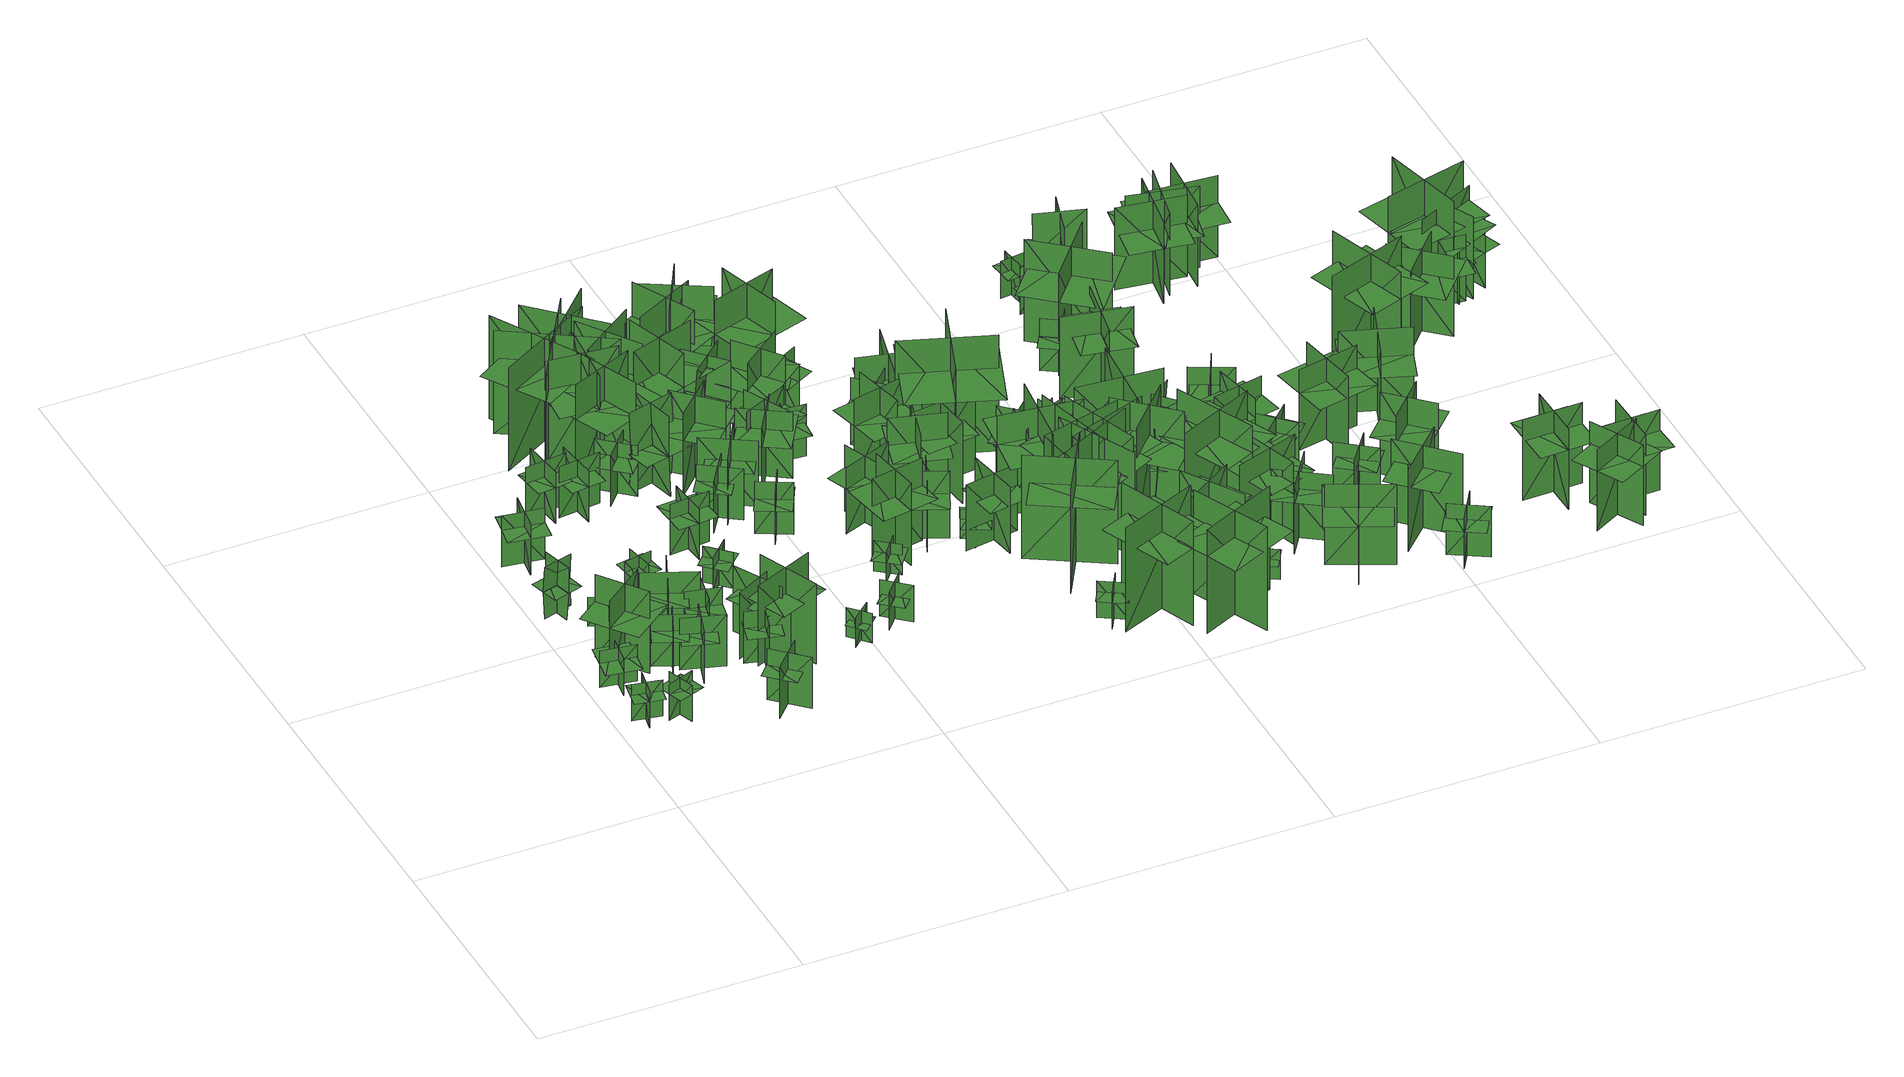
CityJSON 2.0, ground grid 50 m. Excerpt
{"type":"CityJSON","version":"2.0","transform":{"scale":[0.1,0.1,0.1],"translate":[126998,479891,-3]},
"CityObjects":{
"tree1":{"type":"SolitaryVegetationObject","geometry":[{"type":"MultiSurface","lod":"1","boundaries":[[[0,1,2]],[[0,2,3]],[[4,5,6]],[[4,6,7]],[[8,9,10]],[[8,10,11]],[[8,11,12]],[[8,12,13]]]}]},
"tree2":{"type":"SolitaryVegetationObject","geometry":[{"type":"MultiSurface","lod":"1","boundaries":[[[14,15,16]],[[14,16,17]],[[18,19,20]],[[18,20,21]],[[22,23,24]],[[22,24,25]],[[22,25,26]],[[22,26,27]]]}]},
"tree3":{"type":"SolitaryVegetationObject","geometry":[{"type":"MultiSurface","lod":"1","boundaries":[[[28,29,30]],[[28,30,31]],[[32,33,34]],[[32,34,35]],[[36,37,38]],[[36,38,39]],[[36,39,40]],[[36,40,41]]]}]},
"tree4":{"type":"SolitaryVegetationObject","geometry":[{"type":"MultiSurface","lod":"1","boundaries":[[[42,43,44]],[[42,44,45]],[[46,47,48]],[[46,48,49]],[[50,51,52]],[[50,52,53]],[[50,54,55]],[[50,55,51]]]}]},
"tree5":{"type":"SolitaryVegetationObject","geometry":[{"type":"MultiSurface","lod":"1","boundaries":[[[56,57,58]],[[56,58,59]],[[60,61,62]],[[60,62,63]],[[64,65,61]],[[64,61,60]],[[66,67,57]],[[66,57,56]],[[56,57,68]],[[56,68,69]],[[56,70,71]],[[56,71,57]]]}]},
"tree6":{"type":"SolitaryVegetationObject","geometry":[{"type":"MultiSurface","lod":"1","boundaries":[[[72,73,74]],[[72,74,75]],[[76,77,78]],[[76,78,79]],[[80,81,82]],[[80,82,83]],[[80,83,84]],[[80,84,85]]]}]},
"tree7":{"type":"SolitaryVegetationObject","geometry":[{"type":"MultiSurface","lod":"1","boundaries":[[[86,87,88]],[[86,88,89]],[[90,91,92]],[[90,92,93]],[[94,95,96]],[[94,96,97]],[[94,97,98]],[[94,98,99]]]}]},
"tree8":{"type":"SolitaryVegetationObject","geometry":[{"type":"MultiSurface","lod":"1","boundaries":[[[100,101,102]],[[100,102,103]],[[104,105,106]],[[104,106,107]],[[108,109,110]],[[108,110,111]],[[108,111,112]],[[108,112,113]]]}]},
"tree9":{"type":"SolitaryVegetationObject","geometry":[{"type":"MultiSurface","lod":"1","boundaries":[[[114,115,116]],[[114,116,117]],[[118,119,120]],[[118,120,121]],[[122,123,124]],[[122,124,125]],[[122,125,126]],[[122,126,127]]]}]},
"tree10":{"type":"SolitaryVegetationObject","geometry":[{"type":"MultiSurface","lod":"1","boundaries":[[[128,129,130]],[[128,130,131]],[[132,133,134]],[[132,134,135]],[[136,137,138]],[[136,138,139]],[[136,139,140]],[[136,140,141]]]}]},
"tree11":{"type":"SolitaryVegetationObject","geometry":[{"type":"MultiSurface","lod":"1","boundaries":[[[142,143,144]],[[142,144,145]],[[146,147,148]],[[146,148,149]],[[150,151,152]],[[150,152,153]],[[150,153,154]],[[150,154,155]]]}]},
"tree12":{"type":"SolitaryVegetationObject","geometry":[{"type":"MultiSurface","lod":"1","boundaries":[[[156,157,158]],[[156,158,159]],[[160,161,162]],[[160,162,163]],[[164,165,166]],[[164,166,167]],[[164,168,169]],[[164,169,165]]]}]},
"tree13":{"type":"SolitaryVegetationObject","geometry":[{"type":"MultiSurface","lod":"1","boundaries":[[[170,171,172]],[[170,172,173]],[[174,175,176]],[[174,176,177]],[[178,179,180]],[[178,180,181]],[[178,181,182]],[[178,182,183]]]}]},
"tree14":{"type":"SolitaryVegetationObject","geometry":[{"type":"MultiSurface","lod":"1","boundaries":[[[184,185,186]],[[184,186,187]],[[188,189,190]],[[188,190,191]],[[192,193,194]],[[192,194,195]],[[192,195,196]],[[192,196,197]]]}]},
"tree15":{"type":"SolitaryVegetationObject","geometry":[{"type":"MultiSurface","lod":"1","boundaries":[[[198,199,200]],[[198,200,201]],[[202,203,204]],[[202,204,205]],[[206,207,208]],[[206,208,209]],[[206,209,210]],[[206,210,211]]]}]},
"tree16":{"type":"SolitaryVegetationObject","geometry":[{"type":"MultiSurface","lod":"1","boundaries":[[[212,213,214]],[[212,214,215]],[[216,217,218]],[[216,218,219]],[[220,221,222]],[[220,222,223]],[[220,223,224]],[[220,224,225]]]}]},
"tree17":{"type":"SolitaryVegetationObject","geometry":[{"type":"MultiSurface","lod":"1","boundaries":[[[226,227,228]],[[226,228,229]],[[230,231,232]],[[230,232,233]],[[234,235,236]],[[234,236,237]],[[234,237,238]],[[234,238,239]]]}]},
"tree18":{"type":"SolitaryVegetationObject","geometry":[{"type":"MultiSurface","lod":"1","boundaries":[[[240,241,242]],[[240,242,243]],[[244,245,246]],[[244,246,247]],[[248,249,250]],[[248,250,251]],[[248,251,252]],[[248,252,253]]]}]},
"tree19":{"type":"SolitaryVegetationObject","geometry":[{"type":"MultiSurface","lod":"1","boundaries":[[[254,255,256]],[[254,256,257]],[[258,259,260]],[[258,260,261]],[[262,263,264]],[[262,264,265]],[[262,265,266]],[[262,266,267]]]}]},
"tree20":{"type":"SolitaryVegetationObject","geometry":[{"type":"MultiSurface","lod":"1","boundaries":[[[268,269,270]],[[268,270,271]],[[272,273,274]],[[272,274,275]],[[276,277,278]],[[276,278,279]],[[276,279,280]],[[276,280,281]]]}]},
"tree21":{"type":"SolitaryVegetationObject","geometry":[{"type":"MultiSurface","lod":"1","boundaries":[[[282,283,284]],[[282,284,285]],[[286,287,288]],[[286,288,289]],[[290,291,292]],[[290,292,293]],[[290,293,294]],[[290,294,295]]]}]},
"tree22":{"type":"SolitaryVegetationObject","geometry":[{"type":"MultiSurface","lod":"1","boundaries":[[[296,297,298]],[[296,298,299]],[[300,301,302]],[[300,302,303]],[[304,305,306]],[[304,306,307]],[[304,307,308]],[[304,308,309]]]}]},
"tree23":{"type":"SolitaryVegetationObject","geometry":[{"type":"MultiSurface","lod":"1","boundaries":[[[310,311,312]],[[310,312,313]],[[314,315,316]],[[314,316,317]],[[318,319,320]],[[318,320,321]],[[318,322,323]],[[318,323,319]]]}]},
"tree24":{"type":"SolitaryVegetationObject","geometry":[{"type":"MultiSurface","lod":"1","boundaries":[[[324,325,326]],[[324,326,327]],[[328,329,330]],[[328,330,331]],[[332,333,334]],[[332,334,335]],[[332,336,337]],[[332,337,333]]]}]},
"tree25":{"type":"SolitaryVegetationObject","geometry":[{"type":"MultiSurface","lod":"1","boundaries":[[[338,339,340]],[[338,340,341]],[[342,343,344]],[[342,344,345]],[[346,347,348]],[[346,348,349]],[[346,350,351]],[[346,351,347]]]}]},
"tree26":{"type":"SolitaryVegetationObject","geometry":[{"type":"MultiSurface","lod":"1","boundaries":[[[352,353,354]],[[352,354,355]],[[356,357,358]],[[356,358,359]],[[360,361,362]],[[360,362,363]],[[360,363,364]],[[360,364,365]]]}]},
"tree27":{"type":"SolitaryVegetationObject","geometry":[{"type":"MultiSurface","lod":"1","boundaries":[[[366,367,368]],[[366,368,369]],[[370,371,372]],[[370,372,373]],[[374,375,371]],[[374,371,370]],[[376,377,367]],[[376,367,366]],[[366,367,378]],[[366,378,379]],[[366,380,381]],[[366,381,367]]]}]},
"tree28":{"type":"SolitaryVegetationObject","geometry":[{"type":"MultiSurface","lod":"1","boundaries":[[[382,383,384]],[[382,384,385]],[[386,387,388]],[[386,388,389]],[[390,391,392]],[[390,392,393]],[[390,393,394]],[[390,394,395]]]}]},
"tree29":{"type":"SolitaryVegetationObject","geometry":[{"type":"MultiSurface","lod":"1","boundaries":[[[396,397,398]],[[396,398,399]],[[400,401,402]],[[400,402,403]],[[404,405,406]],[[404,406,407]],[[404,405,408]],[[404,408,409]]]}]},
"tree30":{"type":"SolitaryVegetationObject","geometry":[{"type":"MultiSurface","lod":"1","boundaries":[[[410,411,412]],[[410,412,413]],[[414,415,416]],[[414,416,417]],[[418,419,420]],[[418,420,421]],[[418,422,423]],[[418,423,419]]]}]},
"tree31":{"type":"SolitaryVegetationObject","geometry":[{"type":"MultiSurface","lod":"1","boundaries":[[[424,425,426]],[[424,426,427]],[[428,429,430]],[[428,430,431]],[[432,433,434]],[[432,434,435]],[[432,436,437]],[[432,437,433]]]}]},
"tree32":{"type":"SolitaryVegetationObject","geometry":[{"type":"MultiSurface","lod":"1","boundaries":[[[438,439,440]],[[438,440,441]],[[442,443,444]],[[442,444,445]],[[446,447,448]],[[446,448,449]],[[446,450,451]],[[446,451,447]]]}]},
"tree33":{"type":"SolitaryVegetationObject","geometry":[{"type":"MultiSurface","lod":"1","boundaries":[[[452,453,454]],[[452,454,455]],[[456,457,458]],[[456,458,459]],[[460,461,462]],[[460,462,463]],[[460,463,464]],[[460,464,465]]]}]},
"tree34":{"type":"SolitaryVegetationObject","geometry":[{"type":"MultiSurface","lod":"1","boundaries":[[[466,467,468]],[[466,468,469]],[[470,471,472]],[[470,472,473]],[[474,475,476]],[[474,476,477]],[[474,478,479]],[[474,479,475]]]}]},
"tree35":{"type":"SolitaryVegetationObject","geometry":[{"type":"MultiSurface","lod":"1","boundaries":[[[480,481,482]],[[480,482,483]],[[484,485,486]],[[484,486,487]],[[488,489,490]],[[488,490,491]],[[488,492,493]],[[488,493,489]]]}]},
"tree36":{"type":"SolitaryVegetationObject","geometry":[{"type":"MultiSurface","lod":"1","boundaries":[[[494,495,496]],[[494,496,497]],[[498,499,500]],[[498,500,501]],[[502,503,504]],[[502,504,505]],[[502,506,507]],[[502,507,503]]]}]},
"tree37":{"type":"SolitaryVegetationObject","geometry":[{"type":"MultiSurface","lod":"1","boundaries":[[[508,509,510]],[[508,510,511]],[[512,513,514]],[[512,514,515]],[[516,517,513]],[[516,513,512]],[[518,519,509]],[[518,509,508]],[[508,509,520]],[[508,520,521]],[[508,522,523]],[[508,523,509]]]}]},
"tree38":{"type":"SolitaryVegetationObject","geometry":[{"type":"MultiSurface","lod":"1","boundaries":[[[524,525,526]],[[524,526,527]],[[528,529,530]],[[528,530,531]],[[532,533,534]],[[532,534,535]],[[532,535,536]],[[532,536,537]]]}]},
"tree39":{"type":"SolitaryVegetationObject","geometry":[{"type":"MultiSurface","lod":"1","boundaries":[[[538,539,540]],[[538,540,541]],[[542,543,544]],[[542,544,545]],[[546,547,548]],[[546,548,549]],[[546,549,550]],[[546,550,551]]]}]},
"tree40":{"type":"SolitaryVegetationObject","geometry":[{"type":"MultiSurface","lod":"1","boundaries":[[[552,553,554]],[[552,554,555]],[[556,557,558]],[[556,558,559]],[[560,561,557]],[[560,557,556]],[[562,563,553]],[[562,553,552]],[[552,553,564]],[[552,564,565]],[[552,566,567]],[[552,567,553]]]}]},
"tree41":{"type":"SolitaryVegetationObject","geometry":[{"type":"MultiSurface","lod":"1","boundaries":[[[568,569,570]],[[568,570,571]],[[572,573,574]],[[572,574,575]],[[576,577,578]],[[576,578,579]],[[576,580,581]],[[576,581,577]]]}]},
"tree42":{"type":"SolitaryVegetationObject","geometry":[{"type":"MultiSurface","lod":"1","boundaries":[[[582,583,584]],[[582,584,585]],[[586,587,588]],[[586,588,589]],[[590,591,592]],[[590,592,593]],[[590,594,595]],[[590,595,591]]]}]},
"tree43":{"type":"SolitaryVegetationObject","geometry":[{"type":"MultiSurface","lod":"1","boundaries":[[[596,597,598]],[[596,598,599]],[[600,601,602]],[[600,602,603]],[[604,605,606]],[[604,606,607]],[[604,607,608]],[[604,608,609]]]}]},
"tree44":{"type":"SolitaryVegetationObject","geometry":[{"type":"MultiSurface","lod":"1","boundaries":[[[610,611,612]],[[610,612,613]],[[614,615,616]],[[614,616,617]],[[618,619,620]],[[618,620,621]],[[618,621,622]],[[618,622,623]]]}]},
"tree45":{"type":"SolitaryVegetationObject","geometry":[{"type":"MultiSurface","lod":"1","boundaries":[[[624,625,626]],[[624,626,627]],[[628,629,630]],[[628,630,631]],[[632,633,634]],[[632,634,635]],[[632,636,637]],[[632,637,633]]]}]},
"tree46":{"type":"SolitaryVegetationObject","geometry":[{"type":"MultiSurface","lod":"1","boundaries":[[[638,639,640]],[[638,640,641]],[[642,643,644]],[[642,644,645]],[[646,647,648]],[[646,648,649]],[[646,647,650]],[[646,650,651]]]}]},
"tree47":{"type":"SolitaryVegetationObject","geometry":[{"type":"MultiSurface","lod":"1","boundaries":[[[652,653,654]],[[652,654,655]],[[656,657,658]],[[656,658,659]],[[660,661,662]],[[660,662,663]],[[660,664,665]],[[660,665,661]]]}]},
"tree48":{"type":"SolitaryVegetationObject","geometry":[{"type":"MultiSurface","lod":"1","boundaries":[[[666,667,668]],[[666,668,669]],[[670,671,672]],[[670,672,673]],[[674,675,676]],[[674,676,677]],[[674,678,679]],[[674,679,675]]]}]},
"tree49":{"type":"SolitaryVegetationObject","geometry":[{"type":"MultiSurface","lod":"1","boundaries":[[[680,681,682]],[[680,682,683]],[[684,685,686]],[[684,686,687]],[[688,689,690]],[[688,690,691]],[[688,691,692]],[[688,692,693]]]}]},
"tree50":{"type":"SolitaryVegetationObject","geometry":[{"type":"MultiSurface","lod":"1","boundaries":[[[694,695,696]],[[694,696,697]],[[698,699,700]],[[698,700,701]],[[702,703,704]],[[702,704,705]],[[702,706,707]],[[702,707,703]]]}]},
"tree51":{"type":"SolitaryVegetationObject","geometry":[{"type":"MultiSurface","lod":"1","boundaries":[[[708,709,710]],[[708,710,711]],[[712,713,714]],[[712,714,715]],[[716,717,718]],[[716,718,719]],[[716,720,721]],[[716,721,717]]]}]},
"tree52":{"type":"SolitaryVegetationObject","geometry":[{"type":"MultiSurface","lod":"1","boundaries":[[[722,723,724]],[[722,724,725]],[[726,727,728]],[[726,728,729]],[[730,731,732]],[[730,732,733]],[[730,734,735]],[[730,735,731]]]}]},
"tree53":{"type":"SolitaryVegetationObject","geometry":[{"type":"MultiSurface","lod":"1","boundaries":[[[736,737,738]],[[736,738,739]],[[740,741,742]],[[740,742,743]],[[744,745,746]],[[744,746,747]],[[744,748,749]],[[744,749,745]]]}]},
"tree54":{"type":"SolitaryVegetationObject","geometry":[{"type":"MultiSurface","lod":"1","boundaries":[[[750,751,752]],[[750,752,753]],[[754,755,756]],[[754,756,757]],[[758,759,760]],[[758,760,761]],[[758,761,762]],[[758,762,763]]]}]},
"tree55":{"type":"SolitaryVegetationObject","geometry":[{"type":"MultiSurface","lod":"1","boundaries":[[[764,765,766]],[[764,766,767]],[[768,769,770]],[[768,770,771]],[[772,773,774]],[[772,774,775]],[[772,775,776]],[[772,776,777]]]}]},
"tree56":{"type":"SolitaryVegetationObject","geometry":[{"type":"MultiSurface","lod":"1","boundaries":[[[778,779,780]],[[778,780,781]],[[782,783,784]],[[782,784,785]],[[786,787,788]],[[786,788,789]],[[786,790,791]],[[786,791,787]]]}]},
"tree57":{"type":"SolitaryVegetationObject","geometry":[{"type":"MultiSurface","lod":"1","boundaries":[[[792,793,794]],[[792,794,795]],[[796,797,798]],[[796,798,799]],[[800,801,802]],[[800,802,803]],[[800,803,804]],[[800,804,805]]]}]},
"tree58":{"type":"SolitaryVegetationObject","geometry":[{"type":"MultiSurface","lod":"1","boundaries":[[[806,807,808]],[[806,808,809]],[[810,811,812]],[[810,812,813]],[[814,815,816]],[[814,816,817]],[[814,818,819]],[[814,819,815]]]}]},
"tree59":{"type":"SolitaryVegetationObject","geometry":[{"type":"MultiSurface","lod":"1","boundaries":[[[820,821,822]],[[820,822,823]],[[824,825,826]],[[824,826,827]],[[828,829,830]],[[828,830,831]],[[828,831,832]],[[828,832,833]]]}]},
"tree60":{"type":"SolitaryVegetationObject","geometry":[{"type":"MultiSurface","lod":"1","boundaries":[[[834,835,836]],[[834,836,837]],[[838,839,840]],[[838,840,841]],[[842,843,844]],[[842,844,845]],[[842,846,847]],[[842,847,843]]]}]},
"tree61":{"type":"SolitaryVegetationObject","geometry":[{"type":"MultiSurface","lod":"1","boundaries":[[[848,849,850]],[[848,850,851]],[[852,853,854]],[[852,854,855]],[[856,857,858]],[[856,858,859]],[[856,859,860]],[[856,860,861]]]}]},
"tree62":{"type":"SolitaryVegetationObject","geometry":[{"type":"MultiSurface","lod":"1","boundaries":[[[862,863,864]],[[862,864,865]],[[866,867,868]],[[866,868,869]],[[870,871,872]],[[870,872,873]],[[870,873,874]],[[870,874,875]]]}]},
"tree63":{"type":"SolitaryVegetationObject","geometry":[{"type":"MultiSurface","lod":"1","boundaries":[[[876,877,878]],[[876,878,879]],[[880,881,882]],[[880,882,883]],[[884,885,886]],[[884,886,887]],[[884,888,889]],[[884,889,885]]]}]},
"tree64":{"type":"SolitaryVegetationObject","geometry":[{"type":"MultiSurface","lod":"1","boundaries":[[[890,891,892]],[[890,892,893]],[[894,895,896]],[[894,896,897]],[[898,899,900]],[[898,900,901]],[[898,902,903]],[[898,903,899]]]}]},
"tree65":{"type":"SolitaryVegetationObject","geometry":[{"type":"MultiSurface","lod":"1","boundaries":[[[904,905,906]],[[904,906,907]],[[908,909,910]],[[908,910,911]],[[912,913,914]],[[912,914,915]],[[912,916,917]],[[912,917,913]]]}]},
"tree66":{"type":"SolitaryVegetationObject","geometry":[{"type":"MultiSurface","lod":"1","boundaries":[[[918,919,920]],[[918,920,921]],[[922,923,924]],[[922,924,925]],[[926,927,928]],[[926,928,929]],[[926,930,931]],[[926,931,927]]]}]},
"tree67":{"type":"SolitaryVegetationObject","geometry":[{"type":"MultiSurface","lod":"1","boundaries":[[[932,933,934]],[[932,934,935]],[[936,937,938]],[[936,938,939]],[[940,941,942]],[[940,942,943]],[[940,944,945]],[[940,945,941]]]}]},
"tree68":{"type":"SolitaryVegetationObject","geometry":[{"type":"MultiSurface","lod":"1","boundaries":[[[946,947,948]],[[946,948,949]],[[950,951,952]],[[950,952,953]],[[954,955,956]],[[954,956,957]],[[954,958,959]],[[954,959,955]]]}]},
"tree69":{"type":"SolitaryVegetationObject","geometry":[{"type":"MultiSurface","lod":"1","boundaries":[[[960,961,962]],[[960,962,963]],[[964,965,966]],[[964,966,967]],[[968,969,970]],[[968,970,971]],[[968,972,973]],[[968,973,969]]]}]},
"tree70":{"type":"SolitaryVegetationObject","geometry":[{"type":"MultiSurface","lod":"1","boundaries":[[[974,975,976]],[[974,976,977]],[[978,979,980]],[[978,980,981]],[[982,983,984]],[[982,984,985]],[[982,986,987]],[[982,987,983]]]}]},
"tree71":{"type":"SolitaryVegetationObject","geometry":[{"type":"MultiSurface","lod":"1","boundaries":[[[988,989,990]],[[988,990,991]],[[992,993,994]],[[992,994,995]],[[996,997,998]],[[996,998,999]],[[996,1000,1001]],[[996,1001,997]]]}]},
"tree72":{"type":"SolitaryVegetationObject","geometry":[{"type":"MultiSurface","lod":"1","boundaries":[[[1002,1003,1004]],[[1002,1004,1005]],[[1006,1007,1008]],[[1006,1008,1009]],[[1010,1011,1012]],[[1010,1012,1013]],[[1010,1011,1014]],[[1010,1014,1015]]]}]},
"tree73":{"type":"SolitaryVegetationObject","geometry":[{"type":"MultiSurface","lod":"1","boundaries":[[[1016,1017,1018]],[[1016,1018,1019]],[[1020,1021,1022]],[[1020,1022,1023]],[[1024,1025,1026]],[[1024,1026,1027]],[[1024,1027,1028]],[[1024,1028,1029]]]}]},
"tree74":{"type":"SolitaryVegetationObject","geometry":[{"type":"MultiSurface","lod":"1","boundaries":[[[1030,1031,1032]],[[1030,1032,1033]],[[1034,1035,1036]],[[1034,1036,1037]],[[1038,1039,1040]],[[1038,1040,1041]],[[1038,1041,1042]],[[1038,1042,1043]]]}]},
"tree75":{"type":"SolitaryVegetationObject","geometry":[{"type":"MultiSurface","lod":"1","boundaries":[[[1044,1045,1046]],[[1044,1046,1047]],[[1048,1049,1050]],[[1048,1050,1051]],[[1052,1053,1049]],[[1052,1049,1048]],[[1054,1055,1045]],[[1054,1045,1044]],[[1044,1045,1056]],[[1044,1056,1057]],[[1044,1058,1059]],[[1044,1059,1045]]]}]},
"tree76":{"type":"SolitaryVegetationObject","geometry":[{"type":"MultiSurface","lod":"1","boundaries":[[[1060,1061,1062]],[[1060,1062,1063]],[[1064,1065,1066]],[[1064,1066,1067]],[[1068,1069,1065]],[[1068,1065,1064]],[[1070,1071,1061]],[[1070,1061,1060]],[[1060,1061,1072]],[[1060,1072,1073]],[[1060,1074,1075]],[[1060,1075,1061]]]}]},
"tree77":{"type":"SolitaryVegetationObject","geometry":[{"type":"MultiSurface","lod":"1","boundaries":[[[1076,1077,1078]],[[1076,1078,1079]],[[1080,1081,1082]],[[1080,1082,1083]],[[1084,1085,1086]],[[1084,1086,1087]],[[1084,1088,1089]],[[1084,1089,1085]]]}]},
"tree78":{"type":"SolitaryVegetationObject","geometry":[{"type":"MultiSurface","lod":"1","boundaries":[[[1090,1091,1092]],[[1090,1092,1093]],[[1094,1095,1096]],[[1094,1096,1097]],[[1098,1099,1100]],[[1098,1100,1101]],[[1098,1102,1103]],[[1098,1103,1099]]]}]},
"tree79":{"type":"SolitaryVegetationObject","geometry":[{"type":"MultiSurface","lod":"1","boundaries":[[[1104,1105,1106]],[[1104,1106,1107]],[[1108,1109,1110]],[[1108,1110,1111]],[[1112,1113,1114]],[[1112,1114,1115]],[[1112,1116,1117]],[[1112,1117,1113]]]}]},
"tree80":{"type":"SolitaryVegetationObject","geometry":[{"type":"MultiSurface","lod":"1","boundaries":[[[1118,1119,1120]],[[1118,1120,1121]],[[1122,1123,1124]],[[1122,1124,1125]],[[1126,1127,1128]],[[1126,1128,1129]],[[1126,1127,1130]],[[1126,1130,1131]]]}]},
"tree81":{"type":"SolitaryVegetationObject","geometry":[{"type":"MultiSurface","lod":"1","boundaries":[[[1132,1133,1134]],[[1132,1134,1135]],[[1136,1137,1138]],[[1136,1138,1139]],[[1140,1141,1142]],[[1140,1142,1143]],[[1140,1144,1145]],[[1140,1145,1141]]]}]},
"tree82":{"type":"SolitaryVegetationObject","geometry":[{"type":"MultiSurface","lod":"1","boundaries":[[[1146,1147,1148]],[[1146,1148,1149]],[[1150,1151,1152]],[[1150,1152,1153]],[[1154,1155,1156]],[[1154,1156,1157]],[[1154,1157,1158]],[[1154,1158,1159]]]}]},
"tree83":{"type":"SolitaryVegetationObject","geometry":[{"type":"MultiSurface","lod":"1","boundaries":[[[1160,1161,1162]],[[1160,1162,1163]],[[1164,1165,1166]],[[1164,1166,1167]],[[1168,1169,1170]],[[1168,1170,1171]],[[1168,1171,1172]],[[1168,1172,1173]]]}]},
"tree84":{"type":"SolitaryVegetationObject","geometry":[{"type":"MultiSurface","lod":"1","boundaries":[[[1174,1175,1176]],[[1174,1176,1177]],[[1178,1179,1180]],[[1178,1180,1181]],[[1182,1183,1184]],[[1182,1184,1185]],[[1182,1185,1186]],[[1182,1186,1187]]]}]},
"tree85":{"type":"SolitaryVegetationObject","geometry":[{"type":"MultiSurface","lod":"1","boundaries":[[[1188,1189,1190]],[[1188,1190,1191]],[[1192,1193,1194]],[[1192,1194,1195]],[[1196,1197,1198]],[[1196,1198,1199]],[[1196,1200,1201]],[[1196,1201,1197]]]}]},
"tree86":{"type":"SolitaryVegetationObject","geometry":[{"type":"MultiSurface","lod":"1","boundaries":[[[1202,1203,1204]],[[1202,1204,1205]],[[1206,1207,1208]],[[1206,1208,1209]],[[1210,1211,1212]],[[1210,1212,1213]],[[1210,1214,1215]],[[1210,1215,1211]]]}]},
"tree87":{"type":"SolitaryVegetationObject","geometry":[{"type":"MultiSurface","lod":"1","boundaries":[[[1216,1217,1218]],[[1216,1218,1219]],[[1220,1221,1222]],[[1220,1222,1223]],[[1224,1225,1226]],[[1224,1226,1227]],[[1224,1227,1228]],[[1224,1228,1229]]]}]},
"tree88":{"type":"SolitaryVegetationObject","geometry":[{"type":"MultiSurface","lod":"1","boundaries":[[[1230,1231,1232]],[[1230,1232,1233]],[[1234,1235,1236]],[[1234,1236,1237]],[[1238,1239,1240]],[[1238,1240,1241]],[[1238,1239,1242]],[[1238,1242,1243]]]}]},
"tree89":{"type":"SolitaryVegetationObject","geometry":[{"type":"MultiSurface","lod":"1","boundaries":[[[1244,1245,1246]],[[1244,1246,1247]],[[1248,1249,1250]],[[1248,1250,1251]],[[1252,1253,1254]],[[1252,1254,1255]],[[1252,1256,1257]],[[1252,1257,1253]]]}]},
"tree90":{"type":"SolitaryVegetationObject","geometry":[{"type":"MultiSurface","lod":"1","boundaries":[[[1258,1259,1260]],[[1258,1260,1261]],[[1262,1263,1264]],[[1262,1264,1265]],[[1266,1267,1263]],[[1266,1263,1262]],[[1268,1269,1259]],[[1268,1259,1258]],[[1258,1259,1270]],[[1258,1270,1271]],[[1258,1272,1273]],[[1258,1273,1259]]]}]},
"tree91":{"type":"SolitaryVegetationObject","geometry":[{"type":"MultiSurface","lod":"1","boundaries":[[[1274,1275,1276]],[[1274,1276,1277]],[[1278,1279,1280]],[[1278,1280,1281]],[[1282,1283,1284]],[[1282,1284,1285]],[[1282,1286,1287]],[[1282,1287,1283]]]}]},
"tree92":{"type":"SolitaryVegetationObject","geometry":[{"type":"MultiSurface","lod":"1","boundaries":[[[1288,1289,1290]],[[1288,1290,1291]],[[1292,1293,1294]],[[1292,1294,1295]],[[1296,1297,1298]],[[1296,1298,1299]],[[1296,1299,1300]],[[1296,1300,1301]]]}]},
"tree93":{"type":"SolitaryVegetationObject","geometry":[{"type":"MultiSurface","lod":"1","boundaries":[[[1302,1303,1304]],[[1302,1304,1305]],[[1306,1307,1308]],[[1306,1308,1309]],[[1310,1311,1312]],[[1310,1312,1313]],[[1310,1313,1314]],[[1310,1314,1315]]]}]},
"tree94":{"type":"SolitaryVegetationObject","geometry":[{"type":"MultiSurface","lod":"1","boundaries":[[[1316,1317,1318]],[[1316,1318,1319]],[[1320,1321,1322]],[[1320,1322,1323]],[[1324,1325,1326]],[[1324,1326,1327]],[[1324,1328,1329]],[[1324,1329,1325]]]}]},
"tree95":{"type":"SolitaryVegetationObject","geometry":[{"type":"MultiSurface","lod":"1","boundaries":[[[1330,1331,1332]],[[1330,1332,1333]],[[1334,1335,1336]],[[1334,1336,1337]],[[1338,1339,1340]],[[1338,1340,1341]],[[1338,1339,1342]],[[1338,1342,1343]]]}]},
"tree96":{"type":"SolitaryVegetationObject","geometry":[{"type":"MultiSurface","lod":"1","boundaries":[[[1344,1345,1346]],[[1344,1346,1347]],[[1348,1349,1350]],[[1348,1350,1351]],[[1352,1353,1354]],[[1352,1354,1355]],[[1352,1355,1356]],[[1352,1356,1357]]]}]},
"tree97":{"type":"SolitaryVegetationObject","geometry":[{"type":"MultiSurface","lod":"1","boundaries":[[[1358,1359,1360]],[[1358,1360,1361]],[[1362,1363,1364]],[[1362,1364,1365]],[[1366,1367,1368]],[[1366,1368,1369]],[[1366,1367,1370]],[[1366,1370,1371]]]}]},
"tree98":{"type":"SolitaryVegetationObject","geometry":[{"type":"MultiSurface","lod":"1","boundaries":[[[1372,1373,1374]],[[1372,1374,1375]],[[1376,1377,1378]],[[1376,1378,1379]],[[1380,1381,1382]],[[1380,1382,1383]],[[1380,1381,1384]],[[1380,1384,1385]]]}]},
"tree99":{"type":"SolitaryVegetationObject","geometry":[{"type":"MultiSurface","lod":"1","boundaries":[[[1386,1387,1388]],[[1386,1388,1389]],[[1390,1391,1392]],[[1390,1392,1393]],[[1394,1395,1396]],[[1394,1396,1397]],[[1394,1395,1398]],[[1394,1398,1399]]]}]},
"tree100":{"type":"SolitaryVegetationObject","geometry":[{"type":"MultiSurface","lod":"1","boundaries":[[[1400,1401,1402]],[[1400,1402,1403]],[[1404,1405,1406]],[[1404,1406,1407]],[[1408,1409,1410]],[[1408,1410,1411]],[[1408,1411,1412]],[[1408,1412,1413]]]}]},
"tree101":{"type":"SolitaryVegetationObject","geometry":[{"type":"MultiSurface","lod":"1","boundaries":[[[1414,1415,1416]],[[1414,1416,1417]],[[1418,1419,1420]],[[1418,1420,1421]],[[1422,1423,1424]],[[1422,1424,1425]],[[1422,1426,1427]],[[1422,1427,1423]]]}]},
"tree102":{"type":"SolitaryVegetationObject","geometry":[{"type":"MultiSurface","lod":"1","boundaries":[[[1428,1429,1430]],[[1428,1430,1431]],[[1432,1433,1434]],[[1432,1434,1435]],[[1436,1437,1438]],[[1436,1438,1439]],[[1436,1439,1440]],[[1436,1440,1441]]]}]},
"tree103":{"type":"SolitaryVegetationObject","geometry":[{"type":"MultiSurface","lod":"1","boundaries":[[[1442,1443,1444]],[[1442,1444,1445]],[[1446,1447,1448]],[[1446,1448,1449]],[[1450,1451,1452]],[[1450,1452,1453]],[[1450,1453,1454]],[[1450,1454,1455]]]}]},
"tree104":{"type":"SolitaryVegetationObject","geometry":[{"type":"MultiSurface","lod":"1","boundaries":[[[1456,1457,1458]],[[1456,1458,1459]],[[1460,1461,1462]],[[1460,1462,1463]],[[1464,1465,1466]],[[1464,1466,1467]],[[1464,1467,1468]],[[1464,1468,1469]]]}]},
"tree105":{"type":"SolitaryVegetationObject","geometry":[{"type":"MultiSurface","lod":"1","boundaries":[[[1470,1471,1472]],[[1470,1472,1473]],[[1474,1475,1476]],[[1474,1476,1477]],[[1478,1479,1480]],[[1478,1480,1481]],[[1478,1479,1482]],[[1478,1482,1483]]]}]},
"tree106":{"type":"SolitaryVegetationObject","geometry":[{"type":"MultiSurface","lod":"1","boundaries":[[[1484,1485,1486]],[[1484,1486,1487]],[[1488,1489,1490]],[[1488,1490,1491]],[[1492,1493,1494]],[[1492,1494,1495]],[[1492,1493,1496]],[[1492,1496,1497]]]}]},
"tree107":{"type":"SolitaryVegetationObject","geometry":[{"type":"MultiSurface","lod":"1","boundaries":[[[1498,1499,1500]],[[1498,1500,1501]],[[1502,1503,1504]],[[1502,1504,1505]],[[1506,1507,1508]],[[1506,1508,1509]],[[1506,1507,1510]],[[1506,1510,1511]]]}]},
"tree108":{"type":"SolitaryVegetationObject","geometry":[{"type":"MultiSurface","lod":"1","boundaries":[[[1512,1513,1514]],[[1512,1514,1515]],[[1516,1517,1518]],[[1516,1518,1519]],[[1520,1521,1522]],[[1520,1522,1523]],[[1520,1521,1524]],[[1520,1524,1525]]]}]},
"tree109":{"type":"SolitaryVegetationObject","geometry":[{"type":"MultiSurface","lod":"1","boundaries":[[[1526,1527,1528]],[[1526,1528,1529]],[[1530,1531,1532]],[[1530,1532,1533]],[[1534,1535,1536]],[[1534,1536,1537]],[[1534,1535,1538]],[[1534,1538,1539]]]}]}
},
"vertices":[
[30,251,15],[84,241,15],[84,241,92],[30,251,92],[50,220,15],[60,275,15],[60,275,92],[50,220,92],[50,220,70],[78,215,70],[88,270,70],[60,275,70],[33,280,70],[23,225,70],
[22,361,15],[22,361,92],[88,351,92],[88,351,15],[59,387,15],[59,387,92],[49,323,92],[49,323,15],[60,397,67],[27,402,67],[15,323,67],[48,318,67],[81,313,67],[93,392,67],
[105,260,13],[124,208,13],[124,208,90],[105,260,90],[90,227,13],[142,246,13],[142,246,90],[90,227,90],[90,227,69],[99,201,69],[151,220,69],[142,246,69],[132,272,69],[80,253,69],
[55,449,11],[118,366,11],[118,366,185],[55,449,185],[44,369,11],[127,433,11],[127,433,185],[44,369,185],[44,369,128],[127,433,128],[93,478,128],[10,415,128],[79,324,128],[162,388,128],
[42,621,68],[58,563,68],[87,572,68],[72,629,68],[78,601,68],[21,585,68],[22,582,122],[79,598,122],[79,598,13],[22,582,13],[40,620,13],[55,563,13],[58,563,122],[42,621,122],[13,613,68],[29,555,68],
[105,538,16],[87,498,16],[87,498,77],[105,538,77],[78,528,16],[118,509,16],[118,509,77],[78,528,77],[78,528,60],[68,508,60],[109,489,60],[118,509,60],[127,530,60],[87,548,60],
[176,400,14],[143,325,14],[143,325,123],[176,400,123],[127,380,14],[127,380,123],[202,348,123],[202,348,14],[127,380,89],[114,349,89],[173,324,89],[187,355,89],[200,386,89],[141,412,89],
[54,706,13],[65,783,13],[65,783,121],[54,706,121],[95,737,13],[19,748,13],[19,748,121],[95,737,121],[95,737,91],[101,775,91],[25,787,91],[19,748,91],[13,710,91],[90,698,91],
[213,374,14],[188,297,14],[188,297,123],[213,374,123],[167,350,14],[167,350,123],[244,326,123],[244,326,14],[167,350,89],[156,318,89],[218,298,89],[229,330,89],[239,363,89],[177,382,89],
[206,486,14],[164,390,14],[164,390,153],[206,486,153],[143,461,14],[143,461,153],[239,420,153],[239,420,14],[143,461,109],[126,421,109],[203,388,109],[220,428,109],[237,468,109],[161,501,109],
[316,207,17],[260,148,17],[260,148,125],[316,207,125],[264,206,17],[264,206,125],[323,150,125],[323,150,17],[264,206,91],[241,181,91],[288,136,91],[311,161,91],[335,186,91],[288,230,91],
[249,442,14],[235,377,14],[235,377,124],[249,442,124],[206,414,14],[271,400,14],[271,400,124],[206,414,124],[206,414,88],[271,400,88],[278,435,88],[214,450,88],[198,379,88],[263,364,88],
[222,582,17],[168,572,17],[168,572,94],[222,582,94],[192,603,17],[202,548,17],[202,548,94],[192,603,94],[192,603,72],[165,598,72],[174,544,72],[202,548,72],[229,553,72],[219,608,72],
[318,345,15],[297,267,15],[297,267,124],[318,345,124],[273,319,15],[273,319,124],[352,298,124],[352,298,15],[273,319,90],[265,286,90],[327,269,90],[336,302,90],[345,335,90],[282,352,90],
[114,854,14],[194,863,14],[194,863,123],[114,854,123],[155,821,14],[155,821,123],[145,902,123],[145,902,14],[155,821,89],[188,825,89],[181,890,89],[147,886,89],[113,882,89],[121,817,89],
[345,318,16],[296,410,16],[296,410,155],[345,318,155],[364,382,16],[364,382,155],[272,333,155],[272,333,16],[364,382,111],[344,420,111],[270,382,111],[290,343,111],[311,304,111],[385,343,111],
[410,352,15],[292,302,15],[292,302,185],[410,352,185],[334,382,15],[334,382,185],[384,265,185],[384,265,15],[334,382,131],[285,361,131],[325,267,131],[374,288,131],[423,309,131],[383,403,131],
[166,831,15],[247,841,15],[247,841,123],[166,831,123],[207,799,15],[207,799,123],[197,880,123],[197,880,15],[207,799,89],[241,803,89],[233,868,89],[199,863,89],[166,859,89],[174,795,89],
[310,519,17],[349,558,17],[349,558,94],[310,519,94],[347,519,17],[308,558,17],[308,558,94],[347,519,94],[347,519,72],[367,538,72],[328,577,72],[308,558,72],[289,538,72],[328,499,72],
[291,652,17],[368,659,17],[368,659,124],[291,652,124],[330,619,17],[323,696,17],[323,696,124],[330,619,124],[330,619,94],[368,622,94],[362,699,94],[323,696,94],[285,693,94],[291,616,94],
[314,830,15],[256,881,15],[256,881,122],[314,830,122],[311,882,15],[260,823,15],[260,823,122],[311,882,122],[311,882,92],[281,907,92],[231,848,92],[260,823,92],[289,798,92],[340,856,92],
[147,992,13],[336,1099,13],[336,1099,231],[147,992,231],[289,954,13],[289,954,231],[181,1143,231],[181,1143,13],[164,1001,173],[202,940,173],[347,1030,173],[308,1091,173],[270,1153,173],[126,1062,173],
[464,276,18],[500,309,18],[500,309,80],[464,276,80],[495,276,18],[495,276,80],[462,311,80],[462,311,18],[465,280,56],[496,308,56],[483,323,56],[452,294,56],[479,265,56],[510,294,56],
[210,979,13],[342,967,13],[342,967,234],[210,979,234],[276,901,13],[287,1033,13],[287,1033,234],[276,901,234],[276,901,162],[287,1033,162],[215,1040,162],[203,907,162],[348,895,162],[359,1027,162],
[228,895,13],[350,948,13],[350,948,234],[228,895,234],[323,858,13],[270,980,13],[270,980,234],[323,858,234],[323,858,162],[270,980,162],[204,951,162],[256,829,162],[390,887,162],[337,1009,162],
[312,1135,13],[198,950,13],[198,950,231],[312,1135,231],[170,1100,13],[170,1100,231],[355,986,231],[355,986,13],[302,1119,173],[238,1154,173],[155,1006,173],[218,970,173],[282,935,173],[365,1083,173],
[360,804,101],[337,894,101],[290,882,102],[313,792,102],[304,836,101],[395,859,101],[393,864,187],[303,841,187],[303,841,16],[393,864,16],[364,805,16],[341,895,16],[337,894,187],[360,804,187],[406,815,102],[383,906,102],
[431,746,17],[385,678,17],[385,678,125],[431,746,125],[380,736,17],[380,736,125],[447,690,125],[447,690,17],[380,736,91],[361,708,91],[415,671,91],[434,699,91],[453,727,91],[399,764,91],
[357,1033,13],[239,1148,13],[239,1148,232],[357,1033,232],[355,1145,13],[241,1027,13],[241,1027,232],[355,1145,232],[361,1037,159],[243,1151,159],[185,1092,159],[304,978,159],[289,1199,159],[407,1085,159],
[380,953,14],[303,1062,14],[303,1062,235],[380,953,235],[397,1054,14],[289,977,14],[289,977,235],[397,1054,235],[397,1054,163],[289,977,163],[331,918,163],[439,995,163],[355,1113,163],[247,1036,163],
[576,343,18],[537,297,18],[537,297,96],[576,343,96],[539,340,18],[539,340,96],[584,300,96],[584,300,18],[576,338,66],[541,299,66],[560,283,66],[594,322,66],[557,355,66],[522,315,66],
[498,664,15],[467,605,15],[467,605,125],[498,664,125],[449,649,15],[508,618,15],[508,618,125],[449,649,125],[449,649,89],[508,618,89],[525,650,89],[466,681,89],[432,617,89],[491,586,89],
[488,718,14],[398,771,14],[398,771,153],[488,718,153],[471,783,14],[471,783,153],[418,692,153],[418,692,14],[471,783,109],[433,805,109],[391,732,109],[428,710,109],[466,688,109],[508,761,109],
[386,801,13],[460,875,13],[460,875,186],[386,801,186],[466,802,13],[392,875,13],[392,875,186],[466,802,186],[466,802,130],[392,875,130],[352,834,130],[426,761,130],[506,842,130],[432,915,130],
[361,983,15],[406,1077,15],[406,1077,188],[361,983,188],[436,1010,15],[342,1055,15],[342,1055,188],[436,1010,188],[436,1010,132],[342,1055,132],[318,1003,132],[412,958,132],[461,1061,132],[367,1106,132],
[483,980,14],[357,939,14],[357,939,234],[483,980,234],[391,1026,14],[433,900,14],[433,900,234],[391,1026,234],[391,1026,162],[433,900,162],[502,923,162],[460,1049,162],[322,1003,162],[364,877,162],
[451,1004,101],[361,1029,101],[348,983,102],[438,958,102],[395,971,101],[420,1061,101],[415,1063,187],[390,973,187],[390,973,16],[415,1063,16],[452,1008,16],[362,1033,16],[361,1029,187],[451,1004,187],[464,1050,102],[374,1075,102],
[626,436,14],[587,467,14],[587,467,78],[626,436,78],[623,466,14],[623,466,78],[592,427,78],[592,427,14],[623,466,56],[601,483,56],[570,443,56],[592,427,56],[613,410,56],[644,450,56],
[575,765,15],[491,819,15],[491,819,154],[575,765,154],[561,830,15],[508,746,15],[508,746,154],[561,830,154],[561,830,115],[519,857,115],[466,773,115],[508,746,115],[550,719,115],[603,803,115],
[460,972,101],[523,903,101],[559,936,102],[495,1005,102],[524,970,101],[456,907,101],[460,903,187],[528,966,187],[528,966,15],[460,903,15],[457,969,15],[520,901,15],[523,903,187],[460,972,187],[425,939,102],[488,871,102],
[441,1122,14],[502,1004,14],[502,1004,234],[441,1122,234],[410,1025,14],[529,1086,14],[529,1086,234],[410,1025,234],[410,1025,162],[529,1086,162],[496,1150,162],[377,1090,162],[443,961,162],[561,1021,162],
[700,512,13],[597,494,13],[597,494,187],[700,512,187],[635,558,13],[652,455,13],[652,455,187],[635,558,187],[635,558,130],[652,455,130],[708,465,130],[691,568,130],[578,548,130],[596,445,130],
[528,862,14],[571,773,14],[571,773,153],[528,862,153],[505,800,14],[595,843,14],[595,843,153],[505,800,153],[505,800,114],[527,755,114],[617,798,114],[595,843,114],[573,888,114],[484,845,114],
[615,642,15],[654,545,15],[654,545,155],[615,642,155],[589,581,15],[589,581,155],[686,619,155],[686,619,15],[589,581,111],[605,540,111],[683,571,111],[667,611,111],[651,652,111],[573,621,111],
[463,1022,13],[528,1139,13],[528,1139,234],[463,1022,234],[561,1051,13],[445,1115,13],[445,1115,234],[561,1051,234],[561,1051,162],[445,1115,162],[410,1052,162],[526,987,162],[596,1114,162],[480,1179,162],
[586,859,13],[577,777,13],[577,777,123],[586,859,123],[542,823,13],[624,815,13],[624,815,123],[542,823,123],[583,859,86],[575,777,86],[616,773,86],[624,855,86],[542,781,86],[550,862,86],
[628,948,15],[546,883,15],[546,883,188],[628,948,188],[548,957,15],[613,876,15],[613,876,188],[548,957,188],[548,957,132],[613,876,132],[658,911,132],[593,993,132],[503,922,132],[568,840,132],
[726,554,15],[692,476,15],[692,476,157],[726,554,157],[666,530,15],[744,496,15],[744,496,157],[666,530,157],[666,530,110],[744,496,110],[763,539,110],[684,573,110],[647,487,110],[725,453,110],
[758,483,18],[758,483,80],[806,461,80],[806,461,18],[792,495,18],[792,495,80],[770,448,80],[770,448,18],[795,502,60],[771,514,60],[744,455,60],[768,444,60],[793,433,60],[820,491,60],
[545,1013,15],[672,1053,15],[672,1053,235],[545,1013,235],[636,966,15],[596,1093,15],[596,1093,235],[636,966,235],[636,966,164],[596,1093,164],[527,1071,164],[567,944,164],[705,988,164],[665,1115,164],
[659,918,16],[627,977,16],[627,977,127],[659,918,127],[673,967,16],[615,936,16],[615,936,127],[673,967,127],[673,967,91],[615,936,91],[632,904,91],[690,935,91],[656,999,91],[598,968,91],
[726,574,13],[754,675,13],[754,675,186],[726,574,186],[796,614,13],[695,642,13],[695,642,186],[796,614,186],[796,614,130],[695,642,130],[680,587,130],[780,559,130],[811,669,130],[710,697,130],
[709,783,13],[732,681,13],[732,681,186],[709,783,186],[667,715,13],[769,738,13],[769,738,186],[667,715,186],[667,715,130],[769,738,130],[756,793,130],[654,771,130],[679,659,130],[781,682,130],
[919,151,18],[872,180,18],[872,180,95],[919,151,95],[910,187,18],[882,139,18],[882,139,95],[910,187,95],[910,187,73],[886,201,73],[858,154,73],[882,139,73],[906,125,73],[934,173,73],
[817,410,17],[800,513,17],[800,513,157],[817,410,157],[856,465,17],[856,465,157],[752,448,157],[752,448,17],[856,465,113],[849,508,113],[766,494,113],[773,451,113],[780,408,113],[862,422,113],
[771,812,15],[711,751,15],[711,751,157],[771,812,157],[706,811,15],[767,751,15],[767,751,157],[706,811,157],[706,811,110],[767,751,110],[799,785,110],[738,844,110],[673,778,110],[734,718,110],
[790,704,15],[806,577,15],[806,577,186],[790,704,186],[740,639,15],[740,639,186],[867,655,186],[867,655,15],[740,639,132],[747,586,132],[848,599,132],[842,652,132],[835,704,132],[734,692,132],
[832,396,11],[974,312,11],[974,312,230],[832,396,230],[865,270,11],[949,412,11],[949,412,230],[865,270,230],[844,389,173],[974,312,173],[1008,368,173],[877,445,173],[811,333,173],[941,256,173],
[718,822,16],[843,792,16],[843,792,187],[718,822,187],[761,753,16],[761,753,187],[791,877,187],[791,877,16],[761,753,133],[813,740,133],[837,839,133],[785,852,133],[734,864,133],[709,765,133],
[952,250,11],[1015,98,11],[1015,98,231],[952,250,231],[903,129,11],[1055,193,11],[1055,193,231],[903,129,231],[957,237,174],[1015,98,174],[1076,123,174],[1018,262,174],[897,212,174],[955,73,174],
[927,690,12],[760,749,12],[760,749,258],[927,690,258],[877,796,12],[818,630,12],[818,630,258],[877,796,258],[877,796,189],[794,826,189],[734,660,189],[818,630,189],[901,600,189],[961,767,189],
[924,581,13],[906,427,13],[906,427,228],[924,581,228],[843,517,13],[997,499,13],[997,499,228],[843,517,228],[843,517,168],[833,441,168],[987,422,168],[997,499,168],[1006,576,168],[852,594,168],
[1009,320,10],[936,469,10],[936,469,229],[1009,320,229],[1050,444,10],[902,371,10],[902,371,229],[1050,444,229],[1003,333,172],[936,469,172],[877,440,172],[944,304,172],[1061,362,172],[994,498,172],
[966,493,15],[900,574,15],[900,574,188],[966,493,188],[973,573,15],[893,506,15],[893,506,188],[973,573,188],[973,573,131],[893,506,131],[929,462,131],[1010,529,131],[937,617,131],[856,550,131],
[1050,470,10],[890,429,10],[890,429,230],[1050,470,230],[937,536,10],[978,376,10],[978,376,230],[937,536,230],[1036,466,173],[890,429,173],[906,366,173],[1052,403,173],[1020,530,173],[874,493,173],
[891,570,16],[951,631,16],[951,631,158],[891,570,158],[956,571,16],[895,631,16],[895,631,158],[956,571,158],[956,571,111],[895,631,111],[863,598,111],[924,538,111],[989,604,111],[928,664,111],
[1176,134,12],[1026,66,12],[1026,66,231],[1176,134,231],[1054,179,12],[1122,29,12],[1122,29,231],[1054,179,231],[1163,128,175],[1026,66,175],[1052,6,175],[1190,69,175],[1137,188,175],[999,126,175],
[1090,464,10],[934,408,10],[934,408,229],[1090,464,229],[971,519,10],[1027,363,10],[1027,363,229],[971,519,229],[1076,459,172],[934,408,172],[956,346,172],[1098,398,172],[1054,521,172],[912,469,172],
[1053,209,11],[1163,279,11],[1163,279,184],[1053,209,184],[1154,188,11],[1083,297,11],[1083,297,184],[1154,188,184],[1063,215,139],[1163,279,139],[1135,323,139],[1035,258,139],[1090,172,139],[1190,236,139],
[1036,478,12],[1134,388,12],[1134,388,233],[1036,478,233],[1040,377,12],[1131,474,12],[1131,474,233],[1040,377,233],[1040,377,161],[1131,474,161],[1078,523,161],[987,426,161],[1094,327,161],[1184,424,161],
[1012,490,14],[1095,554,14],[1095,554,188],[1012,490,188],[1092,480,14],[1028,563,14],[1028,563,188],[1092,480,188],[1092,480,131],[1028,563,131],[983,528,131],[1047,445,131],[1137,515,131],[1073,598,131],
[1004,697,16],[1026,642,16],[1026,642,94],[1004,697,94],[988,660,16],[1043,681,16],[1043,681,94],[988,660,94],[1003,696,68],[1024,641,68],[1051,652,68],[1030,707,68],[1002,632,68],[980,687,68],
[1160,176,14],[1203,150,14],[1203,150,78],[1160,176,78],[1167,146,14],[1167,146,78],[1194,189,78],[1194,189,14],[1167,146,56],[1191,132,56],[1217,175,56],[1194,189,56],[1170,203,56],[1144,160,56],
[1078,450,14],[1091,612,14],[1091,612,231],[1078,450,231],[1157,518,14],[1157,518,231],[995,531,231],[995,531,14],[1157,518,162],[1163,585,162],[1033,596,162],[1028,528,162],[1022,460,162],[1152,450,162],
[1159,434,100],[1078,479,100],[1054,437,100],[1136,392,100],[1097,415,100],[1143,497,100],[1138,499,185],[1092,418,185],[1092,418,14],[1138,499,14],[1161,437,14],[1079,483,14],[1078,479,185],[1159,434,185],[1182,475,100],[1101,521,100],
[1106,549,98],[1169,480,98],[1205,512,98],[1142,581,98],[1171,547,98],[1102,484,98],[1106,480,183],[1175,543,183],[1175,543,12],[1106,480,12],[1103,546,12],[1166,477,12],[1169,480,183],[1106,549,183],[1071,517,98],[1134,448,98],
[1154,457,9],[1224,307,9],[1224,307,228],[1154,457,228],[1110,334,9],[1260,403,9],[1260,403,228],[1110,334,228],[1160,444,172],[1224,307,172],[1283,334,172],[1220,472,172],[1101,417,172],[1164,279,172],
[1227,359,12],[1268,236,12],[1268,236,184],[1227,359,184],[1182,267,12],[1305,309,12],[1305,309,184],[1182,267,184],[1230,349,140],[1268,236,140],[1317,253,140],[1279,365,140],[1181,332,140],[1220,220,140],
[1332,212,14],[1244,272,14],[1244,272,154],[1332,212,154],[1316,294,14],[1256,206,14],[1256,206,154],[1316,294,154],[1324,217,118],[1244,272,118],[1220,237,118],[1301,182,118],[1348,252,118],[1268,306,118],
[1087,865,16],[1156,822,16],[1156,822,126],[1087,865,126],[1099,811,16],[1143,881,16],[1143,881,126],[1099,811,126],[1085,863,89],[1155,819,89],[1177,854,89],[1107,898,89],[1137,791,89],[1068,835,89],
[1168,838,13],[1145,710,13],[1145,710,186],[1168,838,186],[1084,779,13],[1212,755,13],[1212,755,186],[1084,779,186],[1166,827,141],[1145,710,141],[1196,701,141],[1217,818,141],[1116,836,141],[1095,719,141],
[1292,161,11],[1403,109,11],[1403,109,180],[1292,161,180],[1320,84,11],[1371,195,11],[1371,195,180],[1320,84,180],[1320,84,133],[1375,59,133],[1426,169,133],[1371,195,133],[1316,221,133],[1264,110,133],
[1219,856,14],[1100,955,14],[1100,955,229],[1219,856,229],[1211,959,14],[1111,840,14],[1111,840,229],[1211,959,229],[1211,959,169],[1151,1008,169],[1052,890,169],[1111,840,169],[1171,790,169],[1270,909,169],
[1306,469,12],[1286,566,12],[1286,566,151],[1306,469,151],[1343,524,12],[1245,504,12],[1245,504,151],[1343,524,151],[1343,524,112],[1332,573,112],[1235,552,112],[1245,504,112],[1255,455,112],[1353,475,112],
[1142,1046,17],[1147,1008,17],[1147,1008,80],[1142,1046,80],[1124,1023,17],[1162,1028,17],[1162,1028,80],[1124,1023,80],[1124,1023,60],[1162,1028,60],[1160,1048,60],[1122,1044,60],[1127,1003,60],[1165,1007,60],
[1139,1057,16],[1133,1104,16],[1133,1104,95],[1139,1057,95],[1161,1086,16],[1114,1080,16],[1114,1080,95],[1161,1086,95],[1161,1086,69],[1114,1080,69],[1117,1055,69],[1164,1060,69],[1158,1112,69],[1111,1106,69],
[1305,465,15],[1360,410,15],[1360,410,123],[1305,465,123],[1305,413,15],[1360,468,15],[1360,468,123],[1305,413,123],[1305,413,93],[1333,386,93],[1387,441,93],[1360,468,93],[1332,496,93],[1278,441,93],
[1310,654,13],[1274,580,13],[1274,580,123],[1310,654,123],[1257,636,13],[1331,600,13],[1331,600,123],[1257,636,123],[1307,655,86],[1271,581,86],[1308,563,86],[1344,637,86],[1241,596,86],[1277,670,86],
[1389,335,13],[1455,286,13],[1455,286,123],[1389,335,123],[1399,271,13],[1448,337,13],[1448,337,123],[1399,271,123],[1395,331,94],[1455,286,94],[1475,312,94],[1414,357,94],[1375,305,94],[1436,259,94],
[1197,1001,105],[1223,1091,105],[1176,1105,105],[1150,1015,105],[1165,1057,105],[1254,1032,105],[1256,1037,190],[1166,1063,190],[1166,1063,19],[1256,1037,19],[1201,1000,19],[1227,1090,19],[1223,1091,190],[1197,1001,190],[1242,988,105],[1268,1078,105],
[1437,135,10],[1529,227,10],[1529,227,183],[1437,135,183],[1540,136,10],[1448,227,10],[1448,227,183],[1540,136,183],[1445,142,138],[1529,227,138],[1492,263,138],[1409,178,138],[1482,106,138],[1565,191,138],
[1491,98,12],[1557,58,12],[1557,58,119],[1491,98,119],[1502,48,12],[1543,114,12],[1543,114,119],[1502,48,119],[1502,48,89],[1535,28,89],[1576,94,89],[1543,114,89],[1510,134,89],[1469,68,89],
[1436,539,14],[1458,419,14],[1458,419,184],[1436,539,184],[1390,472,14],[1509,495,14],[1509,495,184],[1390,472,184],[1390,472,136],[1401,412,136],[1521,435,136],[1509,495,136],[1498,555,136],[1378,532,136],
[1483,281,11],[1556,356,11],[1556,356,185],[1483,281,185],[1563,283,11],[1488,355,11],[1488,355,185],[1563,283,185],[1563,283,128],[1488,355,128],[1449,314,128],[1524,242,128],[1603,324,128],[1528,396,128],
[1359,949,16],[1378,1077,16],[1378,1077,189],[1359,949,189],[1429,1002,16],[1301,1020,16],[1301,1020,189],[1429,1002,189],[1363,949,131],[1382,1077,131],[1318,1086,131],[1299,958,131],[1433,1069,131],[1415,941,131],
[1490,587,13],[1534,589,13],[1534,589,75],[1490,587,75],[1512,567,13],[1510,611,13],[1510,611,75],[1512,567,75],[1512,567,57],[1534,568,57],[1532,612,57],[1510,611,57],[1488,610,57],[1490,566,57],
[1406,1092,16],[1379,966,16],[1379,966,188],[1406,1092,188],[1332,1045,16],[1459,1017,16],[1459,1017,188],[1332,1045,188],[1402,1093,131],[1375,967,131],[1438,953,131],[1465,1080,131],[1324,978,131],[1351,1104,131],
[1617,496,16],[1495,539,16],[1495,539,188],[1617,496,188],[1579,575,16],[1535,453,16],[1535,453,188],[1579,575,188],[1618,499,130],[1496,543,130],[1475,482,130],[1596,438,130],[1514,592,130],[1636,549,130],
[1500,1032,15],[1371,1042,15],[1371,1042,188],[1500,1032,188],[1443,1098,15],[1433,970,15],[1433,970,188],[1443,1098,188],[1501,1036,130],[1372,1046,130],[1367,981,130],[1496,972,130],[1375,1098,130],[1504,1088,130],
[1675,182,12],[1788,185,12],[1788,185,182],[1675,182,182],[1735,126,12],[1732,238,12],[1732,238,182],[1735,126,182],[1735,126,138],[1789,127,138],[1786,240,138],[1732,238,138],[1678,237,138],[1681,124,138],
[1586,755,9],[1641,599,9],[1641,599,228],[1586,755,228],[1530,637,9],[1686,692,9],[1686,692,228],[1530,637,228],[1591,742,171],[1641,599,171],[1703,621,171],[1653,763,171],[1529,720,171],[1579,577,171],
[1776,130,11],[1830,31,11],[1830,31,182],[1776,130,182],[1753,51,11],[1852,105,11],[1852,105,182],[1753,51,182],[1753,51,137],[1779,3,137],[1878,57,137],[1852,105,137],[1826,152,137],[1727,98,137],
[1844,169,11],[1847,56,11],[1847,56,181],[1844,169,181],[1788,109,11],[1900,112,11],[1900,112,181],[1788,109,181],[1788,109,137],[1789,55,137],[1902,58,137],[1900,112,137],[1899,166,137],[1786,163,137],
[1769,659,11],[1679,740,11],[1679,740,181],[1769,659,181],[1765,740,11],[1684,650,11],[1684,650,181],[1765,740,181],[1765,740,133],[1720,781,133],[1639,690,133],[1684,650,133],[1730,609,133],[1811,700,133],
[1830,740,13],[1724,749,13],[1724,749,154],[1830,740,154],[1784,795,13],[1774,690,13],[1774,690,154],[1784,795,154],[1830,743,107],[1725,753,107],[1720,700,107],[1825,690,107],[1729,795,107],[1834,785,107],
[1711,799,11],[1871,838,11],[1871,838,231],[1711,799,231],[1807,741,11],[1767,901,11],[1767,901,231],[1807,741,231],[1712,793,157],[1872,833,157],[1852,913,157],[1692,874,157],[1888,768,157],[1728,729,157],
[1815,735,14],[1799,815,14],[1799,815,124],[1815,735,124],[1846,781,14],[1765,765,14],[1765,765,124],[1846,781,124],[1817,735,87],[1802,816,87],[1761,808,87],[1777,727,87],[1834,822,87],[1850,741,87],
[1761,769,13],[1877,826,13],[1877,826,186],[1761,769,186],[1844,741,13],[1788,857,13],[1788,857,186],[1844,741,186],[1763,766,128],[1879,822,128],[1851,880,128],[1734,824,128],[1902,775,128],[1785,718,128],
[1873,755,18],[1844,832,18],[1844,832,128],[1873,755,128],[1896,806,18],[1819,777,18],[1819,777,128],[1896,806,128],[1875,756,91],[1846,833,91],[1808,818,91],[1837,741,91],[1878,845,91],[1906,767,91]
]}
